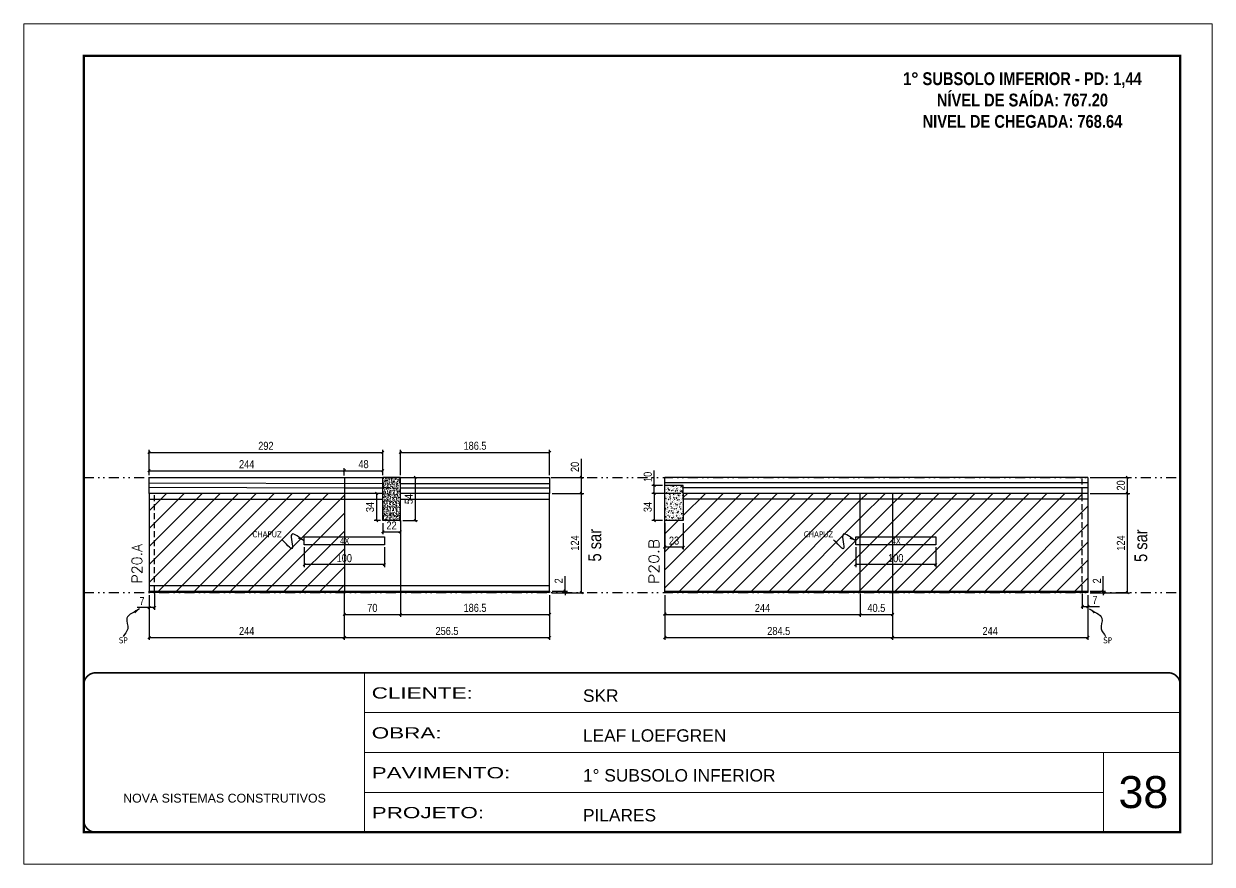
# Model space of a CAD drawing. Extents: x 14400 to 27878, y -21631 to 6985.
# Drawn here: x 15998 to 17483, y -4402 to -3352 of the extents above; entities that cross this region are included whole.
import ezdxf

# ---------------------------------------------------------------- set-up
doc = ezdxf.new("R2010")
doc.units = 0
for name, pattern in [('CONTINUO', [0]), ('DASHED', [0.75, 0.5, -0.25]), ('DIVIDE2', [0.625, 0.25, -0.125, 0, -0.125, 0, -0.125]), ('HIDDEN', [0.375, 0.25, -0.125])]:
    doc.linetypes.add(name, pattern=pattern)
for name, color, linetype, lineweight in [('CARIMBO', 255, 'Continuous', 9), ('Folhas', 255, 'Continuous', 9), ('Hachura', 251, 'Continuous', 9), ('SARRAFO DE PRESSAO', 251, 'DASHED', 9), ('Texto Seção', 7, 'Continuous', 15)]:
    doc.layers.add(name, color=color, linetype=linetype, lineweight=lineweight)
for name, color, linetype in [('COTA', 241, 'Continuous'), ('NOMENCLATURA', 7, 'Continuous'), ('Nível', 160, 'Continuous'), ('Painéis', 200, 'Continuous'), ('SARR_2.2x10', 60, 'Continuous'), ('SARR_2.2x7', 40, 'Continuous'), ('Sarrafo de Pressão', 42, 'HIDDEN'), ('texto', 7, 'Continuous')]:
    doc.layers.add(name, color=color, linetype=linetype)
doc.styles.add('ARIAL', font='arial.ttf')
doc.styles.add('ARIAL_NARROW', font='ARIALN.TTF', dxfattribs={"height": 0.2})
doc.styles.add('COTA TECNICA', font='techl___.ttf', dxfattribs={"height": 10})
doc.styles.add('COTA TECNICA-50', font='techl___.ttf', dxfattribs={"height": 10})
doc.styles.add('REGUA-120', font='ROMANS.shx', dxfattribs={"height": 15})
doc.styles.add('ROMANC', font='techb___.ttf', dxfattribs={"height": 2.5})
doc.styles.get("Standard").update_dxf_attribs({"font": 'arial.ttf'})
doc.styles.add('Tecnologia', font='')
doc.styles.get('Tecnologia').set_extended_font_data('Forgotten Futurist')
doc.dimstyles.new('COTA PAINEL-50', dxfattribs={"dimtxt": 10, "dimasz": 3, "dimexe": 3, "dimexo": 3, "dimgap": 3, "dimtad": 1, "dimdec": 1, "dimzin": 12, "dimdsep": 46, "dimtxsty": 'COTA TECNICA-50', "dimblk1": 'OBLIQUE', "dimblk2": 'OBLIQUE', "dimsah": 1, "dimcen": 0.9, "dimclrd": 4, "dimclre": 4, "dimclrt": 240, "dimadec": 1, "dimazin": 3, "dimtfac": 1, "dimtdec": 1, "dimtmove": 0, "dimatfit": 3, "dimfxl": 1, "dimtolj": 1, "dimtzin": 12, "dimarcsym": 0})
doc.dimstyles.new('PAINEL', dxfattribs={"dimtxt": 10, "dimasz": 3, "dimexe": 3, "dimexo": 3, "dimgap": 3, "dimtad": 1, "dimdec": 1, "dimzin": 12, "dimdsep": 46, "dimtxsty": 'COTA TECNICA', "dimblk1": 'OBLIQUE', "dimblk2": 'OBLIQUE', "dimsah": 1, "dimcen": 0.9, "dimclrd": 4, "dimclre": 4, "dimclrt": 240, "dimadec": 1, "dimazin": 3, "dimtfac": 1, "dimtdec": 1, "dimtmove": 0, "dimatfit": 3, "dimfxl": 1, "dimtolj": 1, "dimtzin": 12, "dimarcsym": 0})
doc.dimstyles.get("Standard").update_dxf_attribs({"dimtxt": 0.18, "dimasz": 0.18, "dimexe": 0.18, "dimexo": 0.0625, "dimgap": 0.09, "dimtad": 0, "dimtih": 1, "dimtoh": 1, "dimdec": 4, "dimzin": 0, "dimdsep": 46, "dimtxsty": 'Standard', "dimcen": 0.09, "dimadec": 0, "dimazin": 0, "dimtfac": 1, "dimtdec": 4, "dimtofl": 0, "dimtmove": 0, "dimatfit": 3, "dimfxl": 1, "dimtolj": 1, "dimtzin": 0, "dimarcsym": 0})

# ---------------------------------------------------------------- blocks, each defined once
blk = doc.blocks.new('9999999999')
at = {"color": 30, "linetype": 'CONTINUO'}
for p, q in [((98564.6, 34230.2), (98564.6, 34429.4)), ((98564.6, 34379.6), (99584, 34379.6)), ((98564.6, 34329.8), (99488, 34329.8)), ((99584, 34329.8), (99488, 34329.8)), ((99488, 34329.8), (99488, 34230.2)), ((98564.6, 34280), (99488, 34280))]:
    blk.add_line(p, q, dxfattribs=at)
at = {"color": 30, "linetype": 'CONTINUO', "const_width": 2}
blk.add_lwpolyline([(99584, 34230.2), (99584, 34414.4, 0.414214), (99569, 34429.4), (98229, 34429.4, 0.414214), (98214, 34414.4), (98214, 34245.2, 0.414214), (98229, 34230.2), (99584, 34230.2)], format="xyb", dxfattribs=at)
at = {"layer": 'Folhas'}
blk.add_lwpolyline([(98139, 34190.2), (99624, 34190.2), (99624, 35240.2), (98139, 35240.2)], close=True, dxfattribs=at)
at = {"layer": 'Folhas', "color": 30, "const_width": 3}
blk.add_lwpolyline([(98214, 34230.2), (99584, 34230.2), (99584, 35200.2), (98214, 35200.2)], close=True, dxfattribs=at)
at = {"color": 7, "linetype": 'Continuous', "ltscale": 5, "style": 'ARIAL'}
for s, height, p in [('SKR', 15.48, (98837.7, 34393.1)), ('LEAF LOEFGREN', 15.483, (98837.7, 34343.3)), ('1° SUBSOLO INFERIOR', 15.483, (98837.7, 34293.5)), ('NOVA SISTEMAS CONSTRUTIVOS', 11.059, (98263.2, 34267.2)), ('PILARES', 15.48, (98837.7, 34243.7))]:
    blk.add_text(s, height=height, dxfattribs=at).set_placement(p)
at = {"layer": 'Folhas', "color": 7, "style": 'Tecnologia', "width": 1.5}
for s, p in [('CLIENTE:', (98573.7, 34397.2)), ('OBRA:', (98573.7, 34347.3)), ('PAVIMENTO:', (98573.7, 34297.5)), ('PROJETO:', (98573.7, 34247.7))]:
    blk.add_text(s, height=14, dxfattribs=at).set_placement(p)
blk = doc.blocks.new('_Oblique')
at = {"color": 0, "linetype": 'ByBlock', "lineweight": -2}
blk.add_line((-0.5, -0.5), (0.5, 0.5), dxfattribs=at)
blk = doc.blocks.new('*D1415')
at = {"layer": 'COTA', "color": 4, "lineweight": -2, "transparency": 16777216}
for p, q in [((16155, -4066.2), (16155, -4084.7)), ((16162, -4064.2), (16162, -4084.7)), ((16155, -4081.7), (16140.3, -4081.7)), ((16162, -4081.7), (16155, -4081.7))]:
    blk.add_line(p, q, dxfattribs=at)
at = {"layer": 'Defpoints', "color": 0, "transparency": 16777216}
for p in [(16155, -4063.2), (16162, -4061.2), (16155, -4081.7)]:
    blk.add_point(p, dxfattribs=at)
at = {"layer": 'COTA', "color": 4, "lineweight": -2, "transparency": 16777216, "xscale": 3, "yscale": 3, "zscale": 3, "rotation": 180}
blk.add_blockref('_Oblique', (16155, -4081.7), dxfattribs=at)
at = {"layer": 'COTA', "color": 4, "lineweight": -2, "transparency": 16777216, "xscale": 3, "yscale": 3, "zscale": 3}
blk.add_blockref('_Oblique', (16162, -4081.7), dxfattribs=at)
at = {"layer": 'COTA', "color": 240, "transparency": 16777216, "insert": (16146.2, -4073.6), "char_height": 10, "attachment_point": 5, "style": 'COTA TECNICA-50'}
blk.add_mtext('\\A1;7', dxfattribs=at)
blk = doc.blocks.new('*D1416')
at = {"layer": 'COTA', "color": 4, "lineweight": -2, "transparency": 16777216}
for p, q in [((16674.8, -4061.2), (16674.8, -4042.4)), ((16658.5, -4061.2), (16677.8, -4061.2)), ((16658.5, -4063.2), (16677.8, -4063.2)), ((16674.8, -4063.2), (16674.8, -4061.2)), ((16674.8, -4063.2), (16674.8, -4066.2))]:
    blk.add_line(p, q, dxfattribs=at)
at = {"layer": 'Defpoints', "color": 0, "transparency": 16777216}
for p in [(16655.5, -4061.2), (16655.5, -4063.2), (16674.8, -4063.2)]:
    blk.add_point(p, dxfattribs=at)
at = {"layer": 'COTA', "color": 4, "lineweight": -2, "transparency": 16777216, "xscale": 3, "yscale": 3, "zscale": 3}
for p, rotation in [((16674.8, -4061.2), 270), ((16674.8, -4063.2), 90)]:
    blk.add_blockref('_Oblique', p, dxfattribs=dict(at, rotation=rotation))
at = {"layer": 'COTA', "color": 240, "transparency": 16777216, "insert": (16666.8, -4048.4), "char_height": 10, "attachment_point": 5, "rotation": 90, "style": 'COTA TECNICA-50'}
blk.add_mtext('\\A1;2', dxfattribs=at)
blk = doc.blocks.new('*D1419')
at = {"layer": 'COTA', "color": 4, "lineweight": -2, "transparency": 16777216}
for p, q in [((16155, -4066.2), (16155, -4122.2)), ((16399, -4064.2), (16399, -4122.2)), ((16155, -4119.2), (16399, -4119.2))]:
    blk.add_line(p, q, dxfattribs=at)
at = {"layer": 'Defpoints', "color": 0, "transparency": 16777216}
for p in [(16155, -4063.2), (16399, -4061.2), (16399, -4119.2)]:
    blk.add_point(p, dxfattribs=at)
at = {"layer": 'COTA', "color": 4, "lineweight": -2, "transparency": 16777216, "xscale": 3, "yscale": 3, "zscale": 3, "rotation": 180}
blk.add_blockref('_Oblique', (16155, -4119.2), dxfattribs=at)
at = {"layer": 'COTA', "color": 4, "lineweight": -2, "transparency": 16777216, "xscale": 3, "yscale": 3, "zscale": 3}
blk.add_blockref('_Oblique', (16399, -4119.2), dxfattribs=at)
at = {"layer": 'COTA', "color": 240, "transparency": 16777216, "insert": (16277, -4111.1), "char_height": 10, "attachment_point": 5, "style": 'COTA TECNICA-50'}
blk.add_mtext('\\A1;244', dxfattribs=at)
blk = doc.blocks.new('*D1420')
at = {"layer": 'COTA', "color": 4, "lineweight": -2, "transparency": 16777216}
for p, q in [((16399, -4064.2), (16399, -4122.2)), ((16655.5, -4066.2), (16655.5, -4122.2)), ((16399, -4119.2), (16655.5, -4119.2))]:
    blk.add_line(p, q, dxfattribs=at)
at = {"layer": 'Defpoints', "color": 0, "transparency": 16777216}
for p in [(16399, -4061.2), (16655.5, -4063.2), (16655.5, -4119.2)]:
    blk.add_point(p, dxfattribs=at)
at = {"layer": 'COTA', "color": 4, "lineweight": -2, "transparency": 16777216, "xscale": 3, "yscale": 3, "zscale": 3, "rotation": 180}
blk.add_blockref('_Oblique', (16399, -4119.2), dxfattribs=at)
at = {"layer": 'COTA', "color": 4, "lineweight": -2, "transparency": 16777216, "xscale": 3, "yscale": 3, "zscale": 3}
blk.add_blockref('_Oblique', (16655.5, -4119.2), dxfattribs=at)
at = {"layer": 'COTA', "color": 240, "transparency": 16777216, "insert": (16527.3, -4111.1), "char_height": 10, "attachment_point": 5, "style": 'COTA TECNICA-50'}
blk.add_mtext('\\A1;256.5', dxfattribs=at)
blk = doc.blocks.new('*D1421')
at = {"layer": 'COTA', "color": 4, "linetype": 'ByBlock', "lineweight": -2, "transparency": 16777216}
for p, q in [((16349, -4006.3), (16349, -4031.2)), ((16449, -4006.3), (16449, -4031.2)), ((16449, -4028.2), (16349, -4028.2))]:
    blk.add_line(p, q, dxfattribs=at)
at = {"layer": 'Defpoints', "color": 0, "linetype": 'ByBlock', "transparency": 16777216}
for p in [(16349, -4003.3), (16449, -4003.3), (16349, -4028.2)]:
    blk.add_point(p, dxfattribs=at)
at = {"layer": 'COTA', "color": 4, "linetype": 'ByBlock', "lineweight": -2, "transparency": 16777216, "xscale": 3, "yscale": 3, "zscale": 3, "rotation": 180}
blk.add_blockref('_Oblique', (16349, -4028.2), dxfattribs=at)
at = {"layer": 'COTA', "color": 4, "linetype": 'ByBlock', "lineweight": -2, "transparency": 16777216, "xscale": 3, "yscale": 3, "zscale": 3}
blk.add_blockref('_Oblique', (16449, -4028.2), dxfattribs=at)
at = {"layer": 'COTA', "color": 240, "linetype": 'ByBlock', "transparency": 16777216, "insert": (16399, -4020.1), "char_height": 10, "attachment_point": 5, "style": 'COTA TECNICA'}
blk.add_mtext('\\A1;100', dxfattribs=at)
blk = doc.blocks.new('*D1422')
at = {"layer": 'COTA', "color": 4, "lineweight": -2, "transparency": 16777216}
for p, q in [((16399, -4064.2), (16399, -4093.4)), ((16469, -4064.2), (16469, -4093.4)), ((16399, -4090.4), (16469, -4090.4))]:
    blk.add_line(p, q, dxfattribs=at)
at = {"layer": 'Defpoints', "color": 0, "transparency": 16777216}
for p in [(16399, -4061.2), (16469, -4061.2), (16469, -4090.4)]:
    blk.add_point(p, dxfattribs=at)
at = {"layer": 'COTA', "color": 4, "lineweight": -2, "transparency": 16777216, "xscale": 3, "yscale": 3, "zscale": 3, "rotation": 180}
blk.add_blockref('_Oblique', (16399, -4090.4), dxfattribs=at)
at = {"layer": 'COTA', "color": 4, "lineweight": -2, "transparency": 16777216, "xscale": 3, "yscale": 3, "zscale": 3}
blk.add_blockref('_Oblique', (16469, -4090.4), dxfattribs=at)
at = {"layer": 'COTA', "color": 240, "transparency": 16777216, "insert": (16434, -4082.3), "char_height": 10, "attachment_point": 5, "style": 'COTA TECNICA'}
blk.add_mtext('\\A1;70', dxfattribs=at)
blk = doc.blocks.new('*D1423')
at = {"layer": 'COTA', "color": 4, "lineweight": -2, "transparency": 16777216}
for p, q in [((16469, -4064.2), (16469, -4093.4)), ((16655.5, -4066.2), (16655.5, -4093.4)), ((16469, -4090.4), (16655.5, -4090.4))]:
    blk.add_line(p, q, dxfattribs=at)
at = {"layer": 'Defpoints', "color": 0, "transparency": 16777216}
for p in [(16469, -4061.2), (16655.5, -4063.2), (16655.5, -4090.4)]:
    blk.add_point(p, dxfattribs=at)
at = {"layer": 'COTA', "color": 4, "lineweight": -2, "transparency": 16777216, "xscale": 3, "yscale": 3, "zscale": 3, "rotation": 180}
blk.add_blockref('_Oblique', (16469, -4090.4), dxfattribs=at)
at = {"layer": 'COTA', "color": 4, "lineweight": -2, "transparency": 16777216, "xscale": 3, "yscale": 3, "zscale": 3}
blk.add_blockref('_Oblique', (16655.5, -4090.4), dxfattribs=at)
at = {"layer": 'COTA', "color": 240, "transparency": 16777216, "insert": (16562.3, -4082.2), "char_height": 10, "attachment_point": 5, "style": 'COTA TECNICA'}
blk.add_mtext('\\A1;186.5', dxfattribs=at)
blk = doc.blocks.new('*D1417')
at = {"layer": 'COTA', "color": 4, "lineweight": -2, "transparency": 16777216}
for p, q in [((17321, -4064.2), (17321, -4083.4)), ((17328, -4066.2), (17328, -4083.4)), ((17321, -4080.4), (17328, -4080.4)), ((17328, -4080.4), (17342.8, -4080.4))]:
    blk.add_line(p, q, dxfattribs=at)
at = {"layer": 'Defpoints', "color": 0, "transparency": 16777216}
for p in [(17321, -4061.2), (17328, -4063.2), (17328, -4080.4)]:
    blk.add_point(p, dxfattribs=at)
at = {"layer": 'COTA', "color": 4, "lineweight": -2, "transparency": 16777216, "xscale": 3, "yscale": 3, "zscale": 3, "rotation": 180}
blk.add_blockref('_Oblique', (17321, -4080.4), dxfattribs=at)
at = {"layer": 'COTA', "color": 4, "lineweight": -2, "transparency": 16777216, "xscale": 3, "yscale": 3, "zscale": 3}
blk.add_blockref('_Oblique', (17328, -4080.4), dxfattribs=at)
at = {"layer": 'COTA', "color": 240, "transparency": 16777216, "insert": (17336.9, -4072.3), "char_height": 10, "attachment_point": 5, "style": 'COTA TECNICA-50'}
blk.add_mtext('\\A1;7', dxfattribs=at)
blk = doc.blocks.new('*D1418')
at = {"layer": 'COTA', "color": 4, "lineweight": -2, "transparency": 16777216}
for p, q in [((17347.3, -4061.2), (17347.3, -4042.4)), ((17331, -4061.2), (17350.3, -4061.2)), ((17331, -4063.2), (17350.3, -4063.2)), ((17347.3, -4063.2), (17347.3, -4061.2)), ((17347.3, -4063.2), (17347.3, -4066.2))]:
    blk.add_line(p, q, dxfattribs=at)
at = {"layer": 'Defpoints', "color": 0, "transparency": 16777216}
for p in [(17328, -4061.2), (17328, -4063.2), (17347.3, -4063.2)]:
    blk.add_point(p, dxfattribs=at)
at = {"layer": 'COTA', "color": 4, "lineweight": -2, "transparency": 16777216, "xscale": 3, "yscale": 3, "zscale": 3}
for p, rotation in [((17347.3, -4061.2), 270), ((17347.3, -4063.2), 90)]:
    blk.add_blockref('_Oblique', p, dxfattribs=dict(at, rotation=rotation))
at = {"layer": 'COTA', "color": 240, "transparency": 16777216, "insert": (17339.3, -4048.4), "char_height": 10, "attachment_point": 5, "rotation": 90, "style": 'COTA TECNICA-50'}
blk.add_mtext('\\A1;2', dxfattribs=at)
blk = doc.blocks.new('*D1424')
at = {"layer": 'COTA', "color": 4, "lineweight": -2, "transparency": 16777216}
for p, q in [((17331, -3939.2), (17380.4, -3939.2)), ((17377.4, -4063.2), (17377.4, -3939.2)), ((17331, -4063.2), (17380.4, -4063.2))]:
    blk.add_line(p, q, dxfattribs=at)
at = {"layer": 'Defpoints', "color": 0, "transparency": 16777216}
for p in [(17328, -3939.2), (17377.4, -3939.2), (17328, -4063.2)]:
    blk.add_point(p, dxfattribs=at)
at = {"layer": 'COTA', "color": 4, "lineweight": -2, "transparency": 16777216, "xscale": 3, "yscale": 3, "zscale": 3}
for p, rotation in [((17377.4, -3939.2), 90), ((17377.4, -4063.2), 270)]:
    blk.add_blockref('_Oblique', p, dxfattribs=dict(at, rotation=rotation))
at = {"layer": 'COTA', "color": 240, "transparency": 16777216, "insert": (17369.3, -4001.2), "char_height": 10, "attachment_point": 5, "rotation": 90, "style": 'COTA TECNICA'}
blk.add_mtext('\\A1;124', dxfattribs=at)
blk = doc.blocks.new('*D1425')
at = {"layer": 'COTA', "color": 4, "linetype": 'ByBlock', "lineweight": -2, "transparency": 16777216}
for p, q in [((17038, -4006.3), (17038, -4031.2)), ((17138, -4006.3), (17138, -4031.2)), ((17138, -4028.2), (17038, -4028.2))]:
    blk.add_line(p, q, dxfattribs=at)
at = {"layer": 'Defpoints', "color": 0, "linetype": 'ByBlock', "transparency": 16777216}
for p in [(17038, -4003.3), (17138, -4003.3), (17038, -4028.2)]:
    blk.add_point(p, dxfattribs=at)
at = {"layer": 'COTA', "color": 4, "linetype": 'ByBlock', "lineweight": -2, "transparency": 16777216, "xscale": 3, "yscale": 3, "zscale": 3, "rotation": 180}
blk.add_blockref('_Oblique', (17038, -4028.2), dxfattribs=at)
at = {"layer": 'COTA', "color": 4, "linetype": 'ByBlock', "lineweight": -2, "transparency": 16777216, "xscale": 3, "yscale": 3, "zscale": 3}
blk.add_blockref('_Oblique', (17138, -4028.2), dxfattribs=at)
at = {"layer": 'COTA', "color": 240, "linetype": 'ByBlock', "transparency": 16777216, "insert": (17088, -4020.1), "char_height": 10, "attachment_point": 5, "style": 'COTA TECNICA'}
blk.add_mtext('\\A1;100', dxfattribs=at)
blk = doc.blocks.new('*D1426')
at = {"layer": 'COTA', "color": 4, "lineweight": -2, "transparency": 16777216}
for p, q in [((16799.5, -4066.2), (16799.5, -4122.2)), ((17084, -4064.2), (17084, -4122.2)), ((16799.5, -4119.2), (17084, -4119.2))]:
    blk.add_line(p, q, dxfattribs=at)
at = {"layer": 'Defpoints', "color": 0, "transparency": 16777216}
for p in [(16799.5, -4063.2), (17084, -4061.2), (17084, -4119.2)]:
    blk.add_point(p, dxfattribs=at)
at = {"layer": 'COTA', "color": 4, "lineweight": -2, "transparency": 16777216, "xscale": 3, "yscale": 3, "zscale": 3, "rotation": 180}
blk.add_blockref('_Oblique', (16799.5, -4119.2), dxfattribs=at)
at = {"layer": 'COTA', "color": 4, "lineweight": -2, "transparency": 16777216, "xscale": 3, "yscale": 3, "zscale": 3}
blk.add_blockref('_Oblique', (17084, -4119.2), dxfattribs=at)
at = {"layer": 'COTA', "color": 240, "transparency": 16777216, "insert": (16941.8, -4111.1), "char_height": 10, "attachment_point": 5, "style": 'COTA TECNICA'}
blk.add_mtext('\\A1;284.5', dxfattribs=at)
blk = doc.blocks.new('*D1432')
at = {"layer": 'COTA', "color": 4, "lineweight": -2, "transparency": 16777216}
for p, q in [((17084, -4064.2), (17084, -4122.2)), ((17328, -4066.2), (17328, -4122.2)), ((17084, -4119.2), (17328, -4119.2))]:
    blk.add_line(p, q, dxfattribs=at)
at = {"layer": 'Defpoints', "color": 0, "transparency": 16777216}
for p in [(17084, -4061.2), (17328, -4063.2), (17328, -4119.2)]:
    blk.add_point(p, dxfattribs=at)
at = {"layer": 'COTA', "color": 4, "lineweight": -2, "transparency": 16777216, "xscale": 3, "yscale": 3, "zscale": 3, "rotation": 180}
blk.add_blockref('_Oblique', (17084, -4119.2), dxfattribs=at)
at = {"layer": 'COTA', "color": 4, "lineweight": -2, "transparency": 16777216, "xscale": 3, "yscale": 3, "zscale": 3}
blk.add_blockref('_Oblique', (17328, -4119.2), dxfattribs=at)
at = {"layer": 'COTA', "color": 240, "transparency": 16777216, "insert": (17206, -4111.1), "char_height": 10, "attachment_point": 5, "style": 'COTA TECNICA'}
blk.add_mtext('\\A1;244', dxfattribs=at)
blk = doc.blocks.new('*D1433')
at = {"layer": 'COTA', "color": 4, "lineweight": -2, "transparency": 16777216}
for p, q in [((16799.5, -4066.2), (16799.5, -4093.4)), ((17043.5, -4064.2), (17043.5, -4093.4)), ((16799.5, -4090.4), (17043.5, -4090.4))]:
    blk.add_line(p, q, dxfattribs=at)
at = {"layer": 'Defpoints', "color": 0, "transparency": 16777216}
for p in [(16799.5, -4063.2), (17043.5, -4061.2), (17043.5, -4090.4)]:
    blk.add_point(p, dxfattribs=at)
at = {"layer": 'COTA', "color": 4, "lineweight": -2, "transparency": 16777216, "xscale": 3, "yscale": 3, "zscale": 3, "rotation": 180}
blk.add_blockref('_Oblique', (16799.5, -4090.4), dxfattribs=at)
at = {"layer": 'COTA', "color": 4, "lineweight": -2, "transparency": 16777216, "xscale": 3, "yscale": 3, "zscale": 3}
blk.add_blockref('_Oblique', (17043.5, -4090.4), dxfattribs=at)
at = {"layer": 'COTA', "color": 240, "transparency": 16777216, "insert": (16921.5, -4082.3), "char_height": 10, "attachment_point": 5, "style": 'COTA TECNICA'}
blk.add_mtext('\\A1;244', dxfattribs=at)
blk = doc.blocks.new('*D1434')
at = {"layer": 'COTA', "color": 4, "lineweight": -2, "transparency": 16777216}
for p, q in [((17043.5, -4064.2), (17043.5, -4093.4)), ((17084, -4064.2), (17084, -4093.4)), ((17043.5, -4090.4), (17084, -4090.4))]:
    blk.add_line(p, q, dxfattribs=at)
at = {"layer": 'Defpoints', "color": 0, "transparency": 16777216}
for p in [(17043.5, -4061.2), (17084, -4061.2), (17084, -4090.4)]:
    blk.add_point(p, dxfattribs=at)
at = {"layer": 'COTA', "color": 4, "lineweight": -2, "transparency": 16777216, "xscale": 3, "yscale": 3, "zscale": 3, "rotation": 180}
blk.add_blockref('_Oblique', (17043.5, -4090.4), dxfattribs=at)
at = {"layer": 'COTA', "color": 4, "lineweight": -2, "transparency": 16777216, "xscale": 3, "yscale": 3, "zscale": 3}
blk.add_blockref('_Oblique', (17084, -4090.4), dxfattribs=at)
at = {"layer": 'COTA', "color": 240, "transparency": 16777216, "insert": (17063.8, -4082.3), "char_height": 10, "attachment_point": 5, "style": 'COTA TECNICA'}
blk.add_mtext('\\A1;40.5', dxfattribs=at)
blk = doc.blocks.new('*D1435')
at = {"layer": 'COTA', "color": 4, "lineweight": -2, "transparency": 16777216}
for p, q in [((16695.2, -3919.2), (16695.2, -3896)), ((16658.5, -3919.2), (16698.2, -3919.2)), ((16695.2, -3939.2), (16695.2, -3919.2)), ((16658.5, -3939.2), (16698.2, -3939.2))]:
    blk.add_line(p, q, dxfattribs=at)
at = {"layer": 'Defpoints', "color": 0, "transparency": 16777216}
for p in [(16655.5, -3919.2), (16695.2, -3919.2), (16655.5, -3939.2)]:
    blk.add_point(p, dxfattribs=at)
at = {"layer": 'COTA', "color": 4, "lineweight": -2, "transparency": 16777216, "xscale": 3, "yscale": 3, "zscale": 3}
for p, rotation in [((16695.2, -3919.2), 90), ((16695.2, -3939.2), 270)]:
    blk.add_blockref('_Oblique', p, dxfattribs=dict(at, rotation=rotation))
at = {"layer": 'COTA', "color": 240, "transparency": 16777216, "insert": (16687.1, -3906.1), "char_height": 10, "attachment_point": 5, "rotation": 90, "style": 'COTA TECNICA'}
blk.add_mtext('\\A1;20', dxfattribs=at)
blk = doc.blocks.new('*D1436')
at = {"layer": 'COTA', "color": 4, "lineweight": -2, "transparency": 16777216}
for p, q in [((16658.5, -3939.2), (16698.2, -3939.2)), ((16695.2, -4063.2), (16695.2, -3939.2)), ((16658.5, -4063.2), (16698.2, -4063.2))]:
    blk.add_line(p, q, dxfattribs=at)
at = {"layer": 'Defpoints', "color": 0, "transparency": 16777216}
for p in [(16655.5, -3939.2), (16695.2, -3939.2), (16655.5, -4063.2)]:
    blk.add_point(p, dxfattribs=at)
at = {"layer": 'COTA', "color": 4, "lineweight": -2, "transparency": 16777216, "xscale": 3, "yscale": 3, "zscale": 3}
for p, rotation in [((16695.2, -3939.2), 90), ((16695.2, -4063.2), 270)]:
    blk.add_blockref('_Oblique', p, dxfattribs=dict(at, rotation=rotation))
at = {"layer": 'COTA', "color": 240, "transparency": 16777216, "insert": (16687.1, -4001.2), "char_height": 10, "attachment_point": 5, "rotation": 90, "style": 'COTA TECNICA'}
blk.add_mtext('\\A1;124', dxfattribs=at)
blk = doc.blocks.new('*D1427')
at = {"layer": 'COTA', "color": 4, "lineweight": -2, "transparency": 16777216}
for p, q in [((16155, -3916.2), (16155, -3884.9)), ((16155, -3887.9), (16447, -3887.9)), ((16447, -3916.2), (16447, -3884.9))]:
    blk.add_line(p, q, dxfattribs=at)
at = {"layer": 'Defpoints', "color": 0, "transparency": 16777216}
for p in [(16447, -3887.9), (16155, -3919.2), (16447, -3919.2)]:
    blk.add_point(p, dxfattribs=at)
at = {"layer": 'COTA', "color": 4, "lineweight": -2, "transparency": 16777216, "xscale": 3, "yscale": 3, "zscale": 3, "rotation": 180}
blk.add_blockref('_Oblique', (16155, -3887.9), dxfattribs=at)
at = {"layer": 'COTA', "color": 4, "lineweight": -2, "transparency": 16777216, "xscale": 3, "yscale": 3, "zscale": 3}
blk.add_blockref('_Oblique', (16447, -3887.9), dxfattribs=at)
at = {"layer": 'COTA', "color": 240, "transparency": 16777216, "insert": (16301, -3879.8), "char_height": 10, "attachment_point": 5, "style": 'COTA TECNICA'}
blk.add_mtext('\\A1;292', dxfattribs=at)
blk = doc.blocks.new('*D1428')
at = {"layer": 'COTA', "color": 4, "lineweight": -2, "transparency": 16777216}
for p, q in [((16469, -3916.2), (16469, -3884.9)), ((16469, -3887.9), (16655.5, -3887.9)), ((16655.5, -3916.2), (16655.5, -3884.9))]:
    blk.add_line(p, q, dxfattribs=at)
at = {"layer": 'Defpoints', "color": 0, "transparency": 16777216}
for p in [(16655.5, -3887.9), (16469, -3919.2), (16655.5, -3919.2)]:
    blk.add_point(p, dxfattribs=at)
at = {"layer": 'COTA', "color": 4, "lineweight": -2, "transparency": 16777216, "xscale": 3, "yscale": 3, "zscale": 3, "rotation": 180}
blk.add_blockref('_Oblique', (16469, -3887.9), dxfattribs=at)
at = {"layer": 'COTA', "color": 4, "lineweight": -2, "transparency": 16777216, "xscale": 3, "yscale": 3, "zscale": 3}
blk.add_blockref('_Oblique', (16655.5, -3887.9), dxfattribs=at)
at = {"layer": 'COTA', "color": 240, "transparency": 16777216, "insert": (16562.3, -3879.7), "char_height": 10, "attachment_point": 5, "style": 'COTA TECNICA'}
blk.add_mtext('\\A1;186.5', dxfattribs=at)
blk = doc.blocks.new('*D1429')
at = {"layer": 'COTA', "color": 4, "lineweight": -2, "transparency": 16777216}
for p, q in [((16155, -3916.2), (16155, -3907.8)), ((16155, -3910.8), (16399, -3910.8)), ((16399, -3916.2), (16399, -3907.8))]:
    blk.add_line(p, q, dxfattribs=at)
at = {"layer": 'Defpoints', "color": 0, "transparency": 16777216}
for p in [(16155, -3919.2), (16399, -3910.8), (16399, -3919.2)]:
    blk.add_point(p, dxfattribs=at)
at = {"layer": 'COTA', "color": 4, "lineweight": -2, "transparency": 16777216, "xscale": 3, "yscale": 3, "zscale": 3, "rotation": 180}
blk.add_blockref('_Oblique', (16155, -3910.8), dxfattribs=at)
at = {"layer": 'COTA', "color": 4, "lineweight": -2, "transparency": 16777216, "xscale": 3, "yscale": 3, "zscale": 3}
blk.add_blockref('_Oblique', (16399, -3910.8), dxfattribs=at)
at = {"layer": 'COTA', "color": 240, "transparency": 16777216, "insert": (16277, -3902.7), "char_height": 10, "attachment_point": 5, "style": 'COTA TECNICA'}
blk.add_mtext('\\A1;244', dxfattribs=at)
blk = doc.blocks.new('*D1430')
at = {"layer": 'COTA', "color": 4, "lineweight": -2, "transparency": 16777216}
for p, q in [((16399, -3916.9), (16399, -3907.8)), ((16399, -3910.8), (16447, -3910.8)), ((16447, -3916.2), (16447, -3907.8))]:
    blk.add_line(p, q, dxfattribs=at)
at = {"layer": 'Defpoints', "color": 0, "transparency": 16777216}
for p in [(16399, -3919.9), (16447, -3910.8), (16447, -3919.2)]:
    blk.add_point(p, dxfattribs=at)
at = {"layer": 'COTA', "color": 4, "lineweight": -2, "transparency": 16777216, "xscale": 3, "yscale": 3, "zscale": 3, "rotation": 180}
blk.add_blockref('_Oblique', (16399, -3910.8), dxfattribs=at)
at = {"layer": 'COTA', "color": 4, "lineweight": -2, "transparency": 16777216, "xscale": 3, "yscale": 3, "zscale": 3}
blk.add_blockref('_Oblique', (16447, -3910.8), dxfattribs=at)
at = {"layer": 'COTA', "color": 240, "transparency": 16777216, "insert": (16423, -3902.7), "char_height": 10, "attachment_point": 5, "style": 'COTA TECNICA'}
blk.add_mtext('\\A1;48', dxfattribs=at)
blk = doc.blocks.new('*D1431')
at = {"layer": 'COTA', "color": 4, "lineweight": -2, "transparency": 16777216}
for p, q in [((16799.5, -3976.2), (16799.5, -4009.4)), ((16822.5, -3976.2), (16822.5, -4009.4)), ((16822.5, -4006.4), (16799.5, -4006.4))]:
    blk.add_line(p, q, dxfattribs=at)
at = {"layer": 'Defpoints', "color": 0, "transparency": 16777216}
for p in [(16799.5, -3973.2), (16822.5, -3973.2), (16799.5, -4006.4)]:
    blk.add_point(p, dxfattribs=at)
at = {"layer": 'COTA', "color": 4, "lineweight": -2, "transparency": 16777216, "xscale": 3, "yscale": 3, "zscale": 3, "rotation": 180}
blk.add_blockref('_Oblique', (16799.5, -4006.4), dxfattribs=at)
at = {"layer": 'COTA', "color": 4, "lineweight": -2, "transparency": 16777216, "xscale": 3, "yscale": 3, "zscale": 3}
blk.add_blockref('_Oblique', (16822.5, -4006.4), dxfattribs=at)
at = {"layer": 'COTA', "color": 240, "transparency": 16777216, "insert": (16811, -3998.2), "char_height": 10, "attachment_point": 5, "style": 'COTA TECNICA'}
blk.add_mtext('\\A1;23', dxfattribs=at)
blk = doc.blocks.new('*D1460')
at = {"layer": 'COTA', "color": 4, "lineweight": -2, "transparency": 16777216}
for p, q in [((16819.5, -3939.2), (16783.3, -3939.2)), ((16786.3, -3939.2), (16786.3, -3973.2)), ((16796.5, -3973.2), (16783.3, -3973.2))]:
    blk.add_line(p, q, dxfattribs=at)
at = {"layer": 'Defpoints', "color": 0, "transparency": 16777216}
for p in [(16822.5, -3939.2), (16786.3, -3973.2), (16799.5, -3973.2)]:
    blk.add_point(p, dxfattribs=at)
at = {"layer": 'COTA', "color": 4, "lineweight": -2, "transparency": 16777216, "xscale": 3, "yscale": 3, "zscale": 3}
for p, rotation in [((16786.3, -3939.2), 90), ((16786.3, -3973.2), 270)]:
    blk.add_blockref('_Oblique', p, dxfattribs=dict(at, rotation=rotation))
at = {"layer": 'COTA', "color": 240, "transparency": 16777216, "insert": (16778.1, -3956.2), "char_height": 10, "attachment_point": 5, "rotation": 90, "style": 'COTA TECNICA'}
blk.add_mtext('\\A1;34', dxfattribs=at)
blk = doc.blocks.new('*D1461')
at = {"layer": 'COTA', "color": 4, "lineweight": -2, "transparency": 16777216}
for p, q in [((17331, -3919.2), (17380.4, -3919.2)), ((17377.4, -3939.2), (17377.4, -3919.2)), ((17331, -3939.2), (17380.4, -3939.2))]:
    blk.add_line(p, q, dxfattribs=at)
at = {"layer": 'Defpoints', "color": 0, "transparency": 16777216}
for p in [(17328, -3919.2), (17377.4, -3919.2), (17328, -3939.2)]:
    blk.add_point(p, dxfattribs=at)
at = {"layer": 'COTA', "color": 4, "lineweight": -2, "transparency": 16777216, "xscale": 3, "yscale": 3, "zscale": 3}
for p, rotation in [((17377.4, -3919.2), 90), ((17377.4, -3939.2), 270)]:
    blk.add_blockref('_Oblique', p, dxfattribs=dict(at, rotation=rotation))
at = {"layer": 'COTA', "color": 240, "transparency": 16777216, "insert": (17369.3, -3929.2), "char_height": 10, "attachment_point": 5, "rotation": 90, "style": 'COTA TECNICA'}
blk.add_mtext('\\A1;20', dxfattribs=at)
blk = doc.blocks.new('*D1462')
at = {"layer": 'COTA', "color": 4, "lineweight": -2, "transparency": 16777216}
for p, q in [((16786.3, -3929.2), (16786.3, -3910.7)), ((16796.5, -3929.2), (16783.3, -3929.2)), ((16786.3, -3939.2), (16786.3, -3929.2)), ((16819.5, -3939.2), (16783.3, -3939.2))]:
    blk.add_line(p, q, dxfattribs=at)
at = {"layer": 'Defpoints', "color": 0, "transparency": 16777216}
for p in [(16786.3, -3929.2), (16799.5, -3929.2), (16822.5, -3939.2)]:
    blk.add_point(p, dxfattribs=at)
at = {"layer": 'COTA', "color": 4, "lineweight": -2, "transparency": 16777216, "xscale": 3, "yscale": 3, "zscale": 3}
for p, rotation in [((16786.3, -3929.2), 90), ((16786.3, -3939.2), 270)]:
    blk.add_blockref('_Oblique', p, dxfattribs=dict(at, rotation=rotation))
at = {"layer": 'COTA', "color": 240, "transparency": 16777216, "insert": (16778.2, -3918.5), "char_height": 10, "attachment_point": 5, "rotation": 90, "style": 'COTA TECNICA'}
blk.add_mtext('\\A1;10', dxfattribs=at)
blk = doc.blocks.new('*D1463')
at = {"layer": 'COTA', "color": 4, "lineweight": -2, "transparency": 16777216}
for p, q in [((16472, -3919.2), (16490.6, -3919.2)), ((16487.6, -3919.2), (16487.6, -3973.2)), ((16472, -3973.2), (16490.6, -3973.2))]:
    blk.add_line(p, q, dxfattribs=at)
at = {"layer": 'Defpoints', "color": 0, "transparency": 16777216}
for p in [(16469, -3919.2), (16469, -3973.2), (16487.6, -3973.2)]:
    blk.add_point(p, dxfattribs=at)
at = {"layer": 'COTA', "color": 4, "lineweight": -2, "transparency": 16777216, "xscale": 3, "yscale": 3, "zscale": 3}
for p, rotation in [((16487.6, -3919.2), 90), ((16487.6, -3973.2), 270)]:
    blk.add_blockref('_Oblique', p, dxfattribs=dict(at, rotation=rotation))
at = {"layer": 'COTA', "color": 240, "transparency": 16777216, "insert": (16479.5, -3946.2), "char_height": 10, "attachment_point": 5, "rotation": 90, "style": 'COTA TECNICA'}
blk.add_mtext('\\A1;54', dxfattribs=at)
blk = doc.blocks.new('*D1464')
at = {"layer": 'COTA', "color": 4, "lineweight": -2, "transparency": 16777216}
for p, q in [((16444, -3939.2), (16436.3, -3939.2)), ((16439.3, -3939.2), (16439.3, -3973.2)), ((16444, -3973.2), (16436.3, -3973.2))]:
    blk.add_line(p, q, dxfattribs=at)
at = {"layer": 'Defpoints', "color": 0, "transparency": 16777216}
for p in [(16447, -3939.2), (16439.3, -3973.2), (16447, -3973.2)]:
    blk.add_point(p, dxfattribs=at)
at = {"layer": 'COTA', "color": 4, "lineweight": -2, "transparency": 16777216, "xscale": 3, "yscale": 3, "zscale": 3}
for p, rotation in [((16439.3, -3939.2), 90), ((16439.3, -3973.2), 270)]:
    blk.add_blockref('_Oblique', p, dxfattribs=dict(at, rotation=rotation))
at = {"layer": 'COTA', "color": 240, "transparency": 16777216, "insert": (16431.1, -3956.2), "char_height": 10, "attachment_point": 5, "rotation": 90, "style": 'COTA TECNICA'}
blk.add_mtext('\\A1;34', dxfattribs=at)
blk = doc.blocks.new('*D1465')
at = {"layer": 'COTA', "color": 4, "lineweight": -2, "transparency": 16777216}
for p, q in [((16447, -3976.2), (16447, -3990.2)), ((16469, -3976.2), (16469, -3990.2)), ((16447, -3987.2), (16469, -3987.2))]:
    blk.add_line(p, q, dxfattribs=at)
at = {"layer": 'Defpoints', "color": 0, "transparency": 16777216}
for p in [(16447, -3973.2), (16469, -3973.2), (16469, -3987.2)]:
    blk.add_point(p, dxfattribs=at)
at = {"layer": 'COTA', "color": 4, "lineweight": -2, "transparency": 16777216, "xscale": 3, "yscale": 3, "zscale": 3, "rotation": 180}
blk.add_blockref('_Oblique', (16447, -3987.2), dxfattribs=at)
at = {"layer": 'COTA', "color": 4, "lineweight": -2, "transparency": 16777216, "xscale": 3, "yscale": 3, "zscale": 3}
blk.add_blockref('_Oblique', (16469, -3987.2), dxfattribs=at)
at = {"layer": 'COTA', "color": 240, "transparency": 16777216, "insert": (16458, -3979.2), "char_height": 10, "attachment_point": 5, "style": 'COTA TECNICA'}
blk.add_mtext('\\A1;22', dxfattribs=at)

msp = doc.modelspace()

# ---------------------------------------------------------------- hatches: boundary and pattern name
at = {"layer": 'COTA'}
h = msp.add_hatch(dxfattribs=at)
h.set_pattern_fill('AR-CONC', color=256, scale=0.03)
h.paths.add_polyline_path([(16469.02, -3919.17), (16447.02, -3919.17), (16447.02, -3973.17), (16469.02, -3973.17)])
h = msp.add_hatch(dxfattribs=at)
h.set_pattern_fill('AR-CONC', color=256, scale=0.03)
h.paths.add_polyline_path([(16822.55, -3939.17), (16822.55, -3929.17), (16799.55, -3929.17), (16799.55, -3939.17), (16799.55, -3973.17), (16822.55, -3973.17)])
at = {"layer": 'Hachura'}
h = msp.add_hatch(dxfattribs=at)
h.set_pattern_fill('ANSI31', color=256, scale=5)
h.paths.add_polyline_path([(16399.02, -3939.17), (16155.02, -3939.17), (16155.02, -4061.17), (16399.02, -4061.17)])
h = msp.add_hatch(dxfattribs=at)
h.set_pattern_fill('ANSI31', color=256, scale=5)
h.paths.add_polyline_path([(17043.55, -3939.17), (16822.55, -3939.17), (16822.55, -3973.17), (16799.55, -3973.17), (16799.55, -4061.17), (17043.55, -4061.17)])
h = msp.add_hatch(dxfattribs=at)
h.set_pattern_fill('ANSI31', color=256, scale=5)
h.paths.add_polyline_path([(17084.05, -3939.17), (17043.55, -3939.17), (17043.55, -4061.17), (17084.05, -4061.17)])
h = msp.add_hatch(dxfattribs=at)
h.set_pattern_fill('ANSI31', color=256, scale=5)
h.paths.add_polyline_path([(17328.05, -3939.17), (17084.05, -3939.17), (17084.05, -4061.17), (17328.05, -4061.17)])

# ---------------------------------------------------------------- linework, layer by layer
at = {"layer": 'COTA'}
msp.add_line((16469.02, -3919.17), (16447.02, -3919.17), dxfattribs=at)
at = {"layer": 'Nível', "color": 4, "linetype": 'DIVIDE2', "ltscale": 50}
for p, q in [((16073.47, -3919.17), (17443.47, -3919.17)), ((16073.47, -4063.17), (17443.47, -4063.17))]:
    msp.add_line(p, q, dxfattribs=at)
at = {"layer": 'Painéis'}
for p, q in [((16155.02, -3919.17), (16447.02, -3919.17)), ((16155.02, -3939.17), (16155.02, -3919.17)), ((16399.02, -3919.9), (16399.02, -4061.17)), ((16447.02, -3973.17), (16447.02, -3919.17)), ((16469.02, -3919.17), (16655.52, -3919.17)), ((16469.02, -3973.17), (16469.02, -3919.17)), ((16655.52, -3919.17), (16655.52, -3939.17)), ((16799.55, -3939.17), (16799.55, -3919.17)), ((17328.05, -3919.17), (16799.55, -3919.17)), ((17328.05, -3919.17), (17328.05, -4061.17)), ((16822.55, -3929.17), (16799.55, -3929.17)), ((16822.55, -3939.17), (16822.55, -3929.17)), ((16155.02, -3936.17), (16155.02, -3935.43)), ((16799.55, -3973.17), (16799.55, -3939.17)), ((17328.05, -3939.17), (16822.55, -3939.17)), ((16822.55, -3939.17), (16822.55, -3973.17)), ((17043.55, -4061.17), (17043.55, -3939.17)), ((17084.05, -3939.17), (17084.05, -4061.17)), ((16469.02, -3973.17), (16447.02, -3973.17)), ((16469.02, -3973.17), (16469.02, -4063.17)), ((16799.55, -4061.17), (16799.55, -3973.17)), ((16822.55, -3973.17), (16799.55, -3973.17))]:
    msp.add_line(p, q, dxfattribs=at)
msp.add_lwpolyline([(16447.02, -3939.17), (16155.02, -3939.17), (16155.02, -4061.17), (16655.52, -4061.17), (16655.52, -3939.17), (16469.02, -3939.17)], dxfattribs=at)
for points in [[(16655.52, -4063.17), (16155.02, -4063.17), (16155.02, -4061.17), (16655.52, -4061.17)], [(16799.55, -4061.17), (17328.05, -4061.17), (17328.05, -4063.17), (16799.55, -4063.17)]]:
    msp.add_lwpolyline(points, close=True, dxfattribs=at)
at = {"layer": 'SARR_2.2x10'}
for points in [[(16349.02, -3993.32), (16449.02, -3993.32), (16449.02, -4003.32), (16349.02, -4003.32)], [(17038.05, -3993.32), (17138.05, -3993.32), (17138.05, -4003.32), (17038.05, -4003.32)]]:
    msp.add_lwpolyline(points, close=True, dxfattribs=at)
at = {"layer": 'SARR_2.2x7'}
for p, q in [((16155.02, -3926.17), (16447.02, -3926.9)), ((16155.02, -3931.43), (16399.02, -3932.17)), ((16399.02, -3932.17), (16447.02, -3932.17)), ((16469.02, -3926.9), (16655.52, -3926.9)), ((16469.02, -3932.17), (16655.52, -3932.17)), ((17328.05, -3926.17), (16799.55, -3926.17)), ((17328.05, -3932.17), (16822.55, -3932.17)), ((16155.02, -3946.17), (16399.02, -3946.17)), ((16399.02, -3946.17), (16447.02, -3946.17)), ((16469.02, -3946.17), (16655.52, -3946.17)), ((17084.05, -3946.17), (16822.55, -3946.17)), ((17328.05, -3946.17), (17084.05, -3946.17)), ((16155.02, -4054.17), (16399.02, -4054.17)), ((16399.02, -4054.17), (16655.52, -4054.17))]:
    msp.add_line(p, q, dxfattribs=at)
at = {"layer": 'Sarrafo de Pressão', "ltscale": 30}
for p, q in [((17321.05, -3939.17), (17321.05, -3919.17)), ((16162.02, -4061.17), (16162.02, -3939.17)), ((17321.05, -4061.17), (17321.05, -3939.17))]:
    msp.add_line(p, q, dxfattribs=at)

# ---------------------------------------------------------------- block references
at = {"layer": 'SARRAFO DE PRESSAO', "color": 6, "linetype": 'ByBlock'}
msp.add_blockref('9999999999', (-82140.51, -38592.65), dxfattribs=at)

# ---------------------------------------------------------------- texts
at = {"layer": 'CARIMBO', "style": 'ARIAL'}
msp.add_text('38', height=40, dxfattribs=at).set_placement((17366.33, -4332.3))
at = {"layer": 'NOMENCLATURA', "style": 'ARIAL_NARROW'}
for p in [(16720.03, -4024.28), (17402.29, -4024.84)]:
    msp.add_text('5 sar', height=16, rotation=90, dxfattribs=at).set_placement(p)
at = {"layer": 'NOMENCLATURA', "color": 2, "insert": (17246.31, -3386.39), "char_height": 16, "attachment_point": 2, "style": 'ROMANC'}
msp.add_mtext_dynamic_manual_height_columns('\\P1° SUBSOLO IMFERIOR - PD: 1,44\\PNÍVEL DE SAÍDA: 767.20\\PNIVEL DE CHEGADA: 768.64', width=432.3511, gutter_width=1, heights=[0], dxfattribs=at)
at = {"layer": 'texto', "color": 0, "char_height": 7.5, "attachment_point": 5}
for s, insert in [('{\\fTahoma|b0|i0|c0|p34;\\C4;CHAPUZ}', (16302.47, -3990.31)), ('{\\fTahoma|b0|i0|c0|p34;\\C4;CHAPUZ}', (16991.5, -3990.31)), ('{\\fTahoma|b0|i0|c0|p34;\\C4;4X}', (16399.41, -3998.62)), ('{\\fTahoma|b0|i0|c0|p34;\\C4;4X}', (17088.44, -3998.62)), ('{\\fTahoma|b0|i0|c0|p34;\\C4;SP}', (16122.77, -4122.66)), ('{\\fTahoma|b0|i0|c0|p34;\\C4;SP}', (17352.82, -4122.66))]:
    msp.add_mtext(s, dxfattribs=dict(at, insert=insert))
at = {"layer": 'Texto Seção', "style": 'REGUA-120', "width": 1.1}
msp.add_text('P20.B', height=13, rotation=90, dxfattribs=at).set_placement((16792.3, -4052.4))
at = {"layer": 'Texto Seção', "insert": (16146.4, -4051.91), "char_height": 13, "width": 285.3299, "attachment_point": 7, "rotation": 90, "style": 'REGUA-120'}
msp.add_mtext('P20.A', dxfattribs=at)

# ---------------------------------------------------------------- dimensions: what is measured, and where the dimension line sits
at = {"layer": 'COTA'}
for base, p1, p2, dimstyle, picture, middle in [((16447.02, -3887.88), (16155.02, -3919.17), (16447.02, -3919.17), 'PAINEL', '*D1427', (16301.02, -3879.79)), ((16399.02, -3910.78), (16155.02, -3919.17), (16399.02, -3919.17), 'PAINEL', '*D1429', (16277.02, -3902.7)), ((16469.02, -3987.19), (16447.02, -3973.17), (16469.02, -3973.17), 'PAINEL', '*D1465', (16458.02, -3979.19)), ((16799.55, -4006.43), (16822.55, -3973.17), (16799.55, -3973.17), 'PAINEL', '*D1431', (16811.05, -3998.21)), ((16399.02, -4119.19), (16155.02, -4063.17), (16399.02, -4061.17), 'COTA PAINEL-50', '*D1419', (16277.02, -4111.11)), ((16655.52, -4119.19), (16399.02, -4061.17), (16655.52, -4063.17), 'COTA PAINEL-50', '*D1420', (16527.27, -4111.08)), ((16469.02, -4090.38), (16399.02, -4061.17), (16469.02, -4061.17), 'PAINEL', '*D1422', (16434.02, -4082.27)), ((17084.05, -4119.19), (16799.55, -4063.17), (17084.05, -4061.17), 'PAINEL', '*D1426', (16941.8, -4111.05)), ((17043.55, -4090.38), (16799.55, -4063.17), (17043.55, -4061.17), 'PAINEL', '*D1433', (16921.55, -4082.3)), ((17328.05, -4080.41), (17321.05, -4061.17), (17328.05, -4063.17), 'COTA PAINEL-50', '*D1417', (17336.91, -4072.33))]:
    dim = msp.add_linear_dim(base=base, p1=p1, p2=p2, dimstyle=dimstyle, dxfattribs=at)
    dim.commit()
    dim.dimension.update_dxf_attribs({"geometry": picture, "text_midpoint": middle})
for base, p1, p2, picture, middle in [((16655.52, -3887.88), (16469.02, -3919.17), (16655.52, -3919.17), '*D1428', (16562.27, -3879.75)), ((16447.02, -3910.78), (16399.02, -3919.9), (16447.02, -3919.17), '*D1430', (16423.02, -3902.68)), ((16655.52, -4090.38), (16469.02, -4061.17), (16655.52, -4063.17), '*D1423', (16562.27, -4082.25)), ((17084.05, -4090.38), (17043.55, -4061.17), (17084.05, -4061.17), '*D1434', (17063.8, -4082.27)), ((17328.05, -4119.19), (17084.05, -4061.17), (17328.05, -4063.17), '*D1432', (17206.05, -4111.11))]:
    dim = msp.add_linear_dim(base=base, p1=p1, p2=p2, dimstyle='PAINEL', override={"dimtmove": 1}, dxfattribs=at)
    dim.commit()
    dim.dimension.update_dxf_attribs({"geometry": picture, "text_midpoint": middle})
for base, p1, p2, angle, dimstyle, picture, middle in [((16695.16, -3919.17), (16655.52, -3939.17), (16655.52, -3919.17), 90, 'PAINEL', '*D1435', (16687.06, -3906.06)), ((16487.6, -3973.17), (16469.02, -3919.17), (16469.02, -3973.17), 90, 'PAINEL', '*D1463', (16479.49, -3946.17)), ((16786.3, -3929.17), (16822.55, -3939.17), (16799.55, -3929.17), 90, 'PAINEL', '*D1462', (16778.19, -3918.45)), ((16439.32, -3973.17), (16447.02, -3939.17), (16447.02, -3973.17), 90, 'PAINEL', '*D1464', (16431.1, -3956.17)), ((16695.16, -3939.17), (16655.52, -4063.17), (16655.52, -3939.17), 90, 'PAINEL', '*D1436', (16687.08, -4001.17)), ((16786.3, -3973.17), (16822.55, -3939.17), (16799.55, -3973.17), 90, 'PAINEL', '*D1460', (16778.08, -3956.17)), ((17377.41, -3939.17), (17328.05, -4063.17), (17328.05, -3939.17), 90, 'PAINEL', '*D1424', (17369.34, -4001.17)), ((16155.02, -4081.68), (16162.02, -4061.17), (16155.02, -4063.17), 180, 'COTA PAINEL-50', '*D1415', (16146.15, -4073.6))]:
    dim = msp.add_linear_dim(base=base, p1=p1, p2=p2, angle=angle, dimstyle=dimstyle, dxfattribs=at)
    dim.commit()
    dim.dimension.update_dxf_attribs({"geometry": picture, "text_midpoint": middle})
for base, p1, p2, dimstyle, picture, middle in [((17377.41, -3919.17), (17328.05, -3939.17), (17328.05, -3919.17), 'PAINEL', '*D1461', (17377.41, -3929.17)), ((16674.77, -4063.17), (16655.52, -4061.17), (16655.52, -4063.17), 'COTA PAINEL-50', '*D1416', (16674.77, -4048.42)), ((17347.3, -4063.17), (17328.05, -4061.17), (17328.05, -4063.17), 'COTA PAINEL-50', '*D1418', (17347.3, -4048.42))]:
    dim = msp.add_linear_dim(base=base, p1=p1, p2=p2, angle=90, dimstyle=dimstyle, dxfattribs=at)
    dim.commit()
    dim.dimension.update_dxf_attribs({"geometry": picture, "text_midpoint": middle, "dimtype": 160})
at = {"layer": 'COTA', "linetype": 'ByBlock'}
for base, p1, p2, picture, middle in [((16349.02, -4028.25), (16449.02, -4003.32), (16349.02, -4003.32), '*D1421', (16399.02, -4020.15)), ((17038.05, -4028.25), (17138.05, -4003.32), (17038.05, -4003.32), '*D1425', (17088.05, -4020.15))]:
    dim = msp.add_linear_dim(base=base, p1=p1, p2=p2, dimstyle='PAINEL', dxfattribs=at)
    dim.commit()
    dim.dimension.update_dxf_attribs({"geometry": picture, "text_midpoint": middle})

# ---------------------------------------------------------------- leaders
at = {"layer": 'COTA', "path_type": 1}
for points in [[(16349.02, -3998.32), (16333.23, -3990.31), (16333.82, -4008.18), (16321.38, -3997.04)], [(17038.05, -3998.32), (17022.26, -3990.31), (17022.85, -4008.18), (17010.41, -3997.04)], [(16143.19, -4083.35), (16127.4, -4095.18), (16128.33, -4108.19), (16122.77, -4117.97)], [(17329.88, -4083.35), (17345.66, -4095.18), (17344.74, -4108.19), (17350.29, -4117.97)]]:
    msp.add_leader(points, dimstyle='Standard', override={"dimasz": 8}, dxfattribs=at)

doc.saveas('drawing.dxf')
